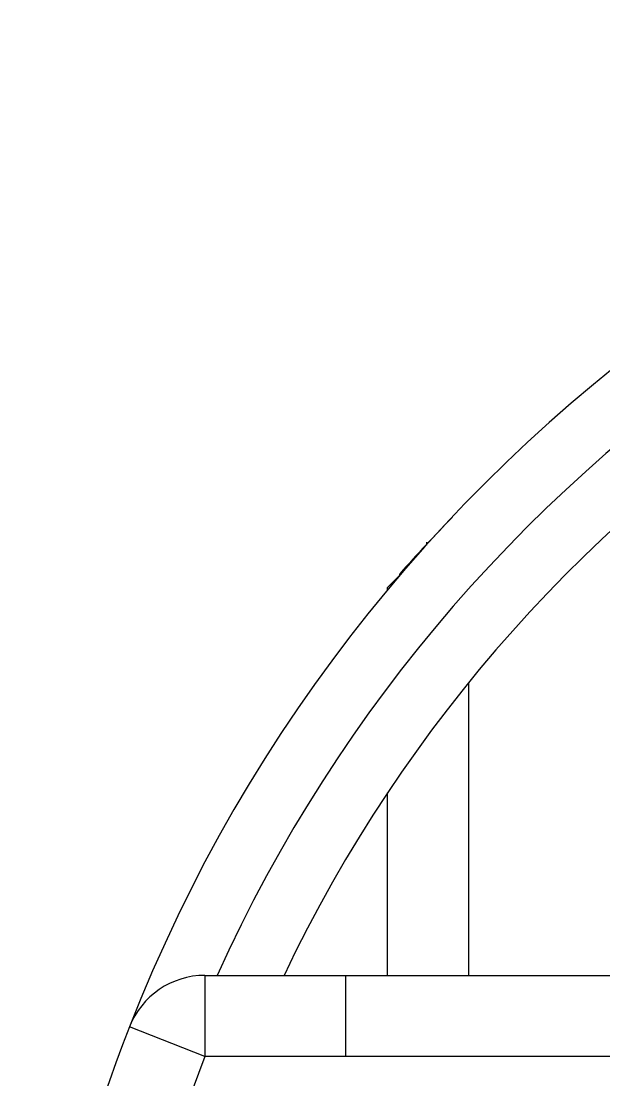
# Model space of a CAD drawing. Extents: x 0 to 11, y 0 to 8.5.
# Drawn here: x 7.5728 to 7.6671, y 3.2746 to 3.446 of the extents above; entities that cross this region are included whole.
import ezdxf

# ---------------------------------------------------------------- set-up
doc = ezdxf.new("R2010")
doc.units = 0
doc.header["$LTSCALE"] = 0.5
doc.header["$MEASUREMENT"] = 0
doc.layers.add('TANGENT_LINES', color=7, linetype='CONTINUOUS')
doc.layers.add('VISIBLE', color=7, linetype='CONTINUOUS')

msp = doc.modelspace()

# ---------------------------------------------------------------- linework, layer by layer
at = {"layer": 'TANGENT_LINES'}
for p, q in [((7.645228099709639, 3.338898239133298), (7.645228099709639, 3.291532984971705)), ((7.602536449984819, 3.291533056947584), (7.602536449984819, 3.278409697367532)), ((7.625271925567823, 3.291533056947584), (7.625271925567823, 3.278409697367446)), ((7.602536449984819, 3.278409697367532), (7.590312258142991, 3.283183762771518)), ((7.625271925567823, 3.278409697367446), (7.602536449984819, 3.278409697367532)), ((7.76344225007445, 3.278409199028915), (7.625271925567823, 3.278409697367446))]:
    msp.add_line(p, q, dxfattribs=at)
msp.add_arc((7.828683999058637, 3.190089487393778), 0.2427821522309712, 158.6672461663102, 180.8362383625339, dxfattribs=at)
at = {"layer": 'VISIBLE'}
for p, q in [((7.638395285147875, 3.361680195071349), (7.638395285147875, 3.361197162071013)), ((7.6343670436318, 3.356608410669504), (7.632104740129587, 3.35434610716729)), ((7.632104740129587, 3.353931563595734), (7.632104740129587, 3.35434610716729)), ((7.632104740129587, 3.29153303230369), (7.632104740129587, 3.321073099189793)), ((7.602536449984819, 3.291533056947584), (7.625271925567823, 3.291533056947584)), ((7.625271925567823, 3.291533056947584), (8.032929515159637, 3.291531586650071))]:
    msp.add_line(p, q, dxfattribs=at)
for centre, radius, start, end in [((7.828683999058637, 3.190089487393778), 0.2559055118110237, 21.33238132584903, 158.6672461663103), ((7.828683999058637, 3.190089487393778), 0.2460629921259843, 24.34692722981909, 155.6526969912577), ((7.828683999058637, 3.190089487393778), 0.236220472440945, 25.43191346927935, 154.5676916399352), ((7.830403949647625, 3.182328917093482), 0.2624671916010499, 135.687043408861, 138.3968365511809), ((7.602536449984819, 3.278409697367532), 0.0131233595800525, 89.99999999999612, 158.6672461663085), ((7.828683999058637, 3.190089487393778), 0.2559055118110237, 158.6672461663103, 180.8362383625338)]:
    msp.add_arc(centre, radius, start, end, dxfattribs=at)
msp.add_ellipse((7.64667691552689, 3.353853054744333), major_axis=(-0.01312335958005217, 0), ratio=0.7071067811865778, start_param=5.982820593601605, end_param=6.023661283256231, dxfattribs=at)

doc.saveas('drawing.dxf')
